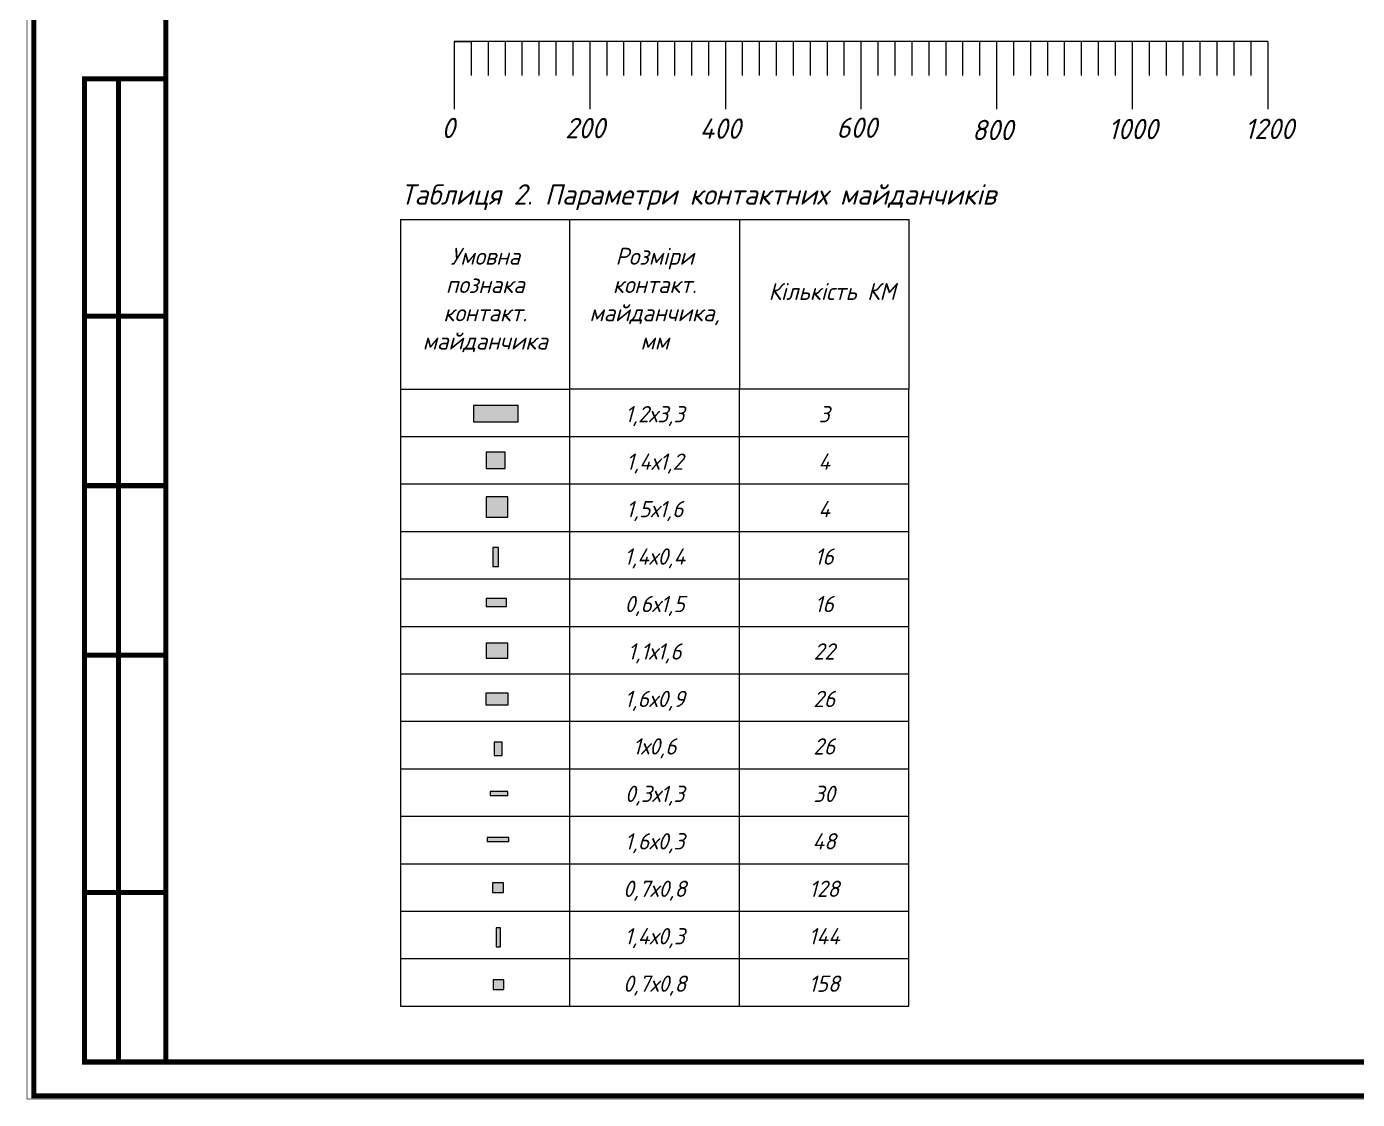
# Paper-space layout 'Лист2' of a CAD drawing. Header units: millimetres. Extents: x 0 to 421, y 0 to 298.
# Drawn here: x 0 to 196.3, y 0 to 158.2 of the extents above; entities that cross this region are included whole.
import ezdxf

# ---------------------------------------------------------------- set-up
doc = ezdxf.new("R2010")
doc.units = ezdxf.units.MM
for name, color, linetype in [('Mechanical3', 76, 'Continuous'), ('PDF _Сплошная заливка', 7, 'Continuous'), ('Sheet', 255, 'Continuous')]:
    doc.layers.add(name, color=color, linetype=linetype)
doc.styles.add('Gost', font='gost_type_0.ttf')
doc.styles.add('GOST-2.304_Type-B_italic', font='GOST Common Italic.ttf')

psp = doc.layouts.new('Лист2')

# ---------------------------------------------------------------- hatches: boundary and pattern name
at = {"layer": 'PDF _Сплошная заливка'}
h = psp.add_hatch(color=256, dxfattribs=at)
h.dxf.hatch_style = 1
h.paths.add_polyline_path([(72.5, 102.34), (65.9, 102.34), (65.9, 99.94), (72.5, 99.94)])
h.paths.add_polyline_path([(70.59, 95.46), (67.79, 95.46), (67.79, 93.06), (70.59, 93.06)])
h.paths.add_polyline_path([(70.99, 88.88), (67.79, 88.88), (67.79, 85.88), (70.99, 85.88)])
h.paths.add_polyline_path([(70.99, 67.29), (67.79, 67.29), (67.79, 65.09), (70.99, 65.09)])
h = psp.add_hatch(color=256, dxfattribs=at)
h.dxf.hatch_style = 1
h.paths.add_polyline_path([(69.59, 81.4), (68.79, 81.4), (68.79, 78.6), (69.59, 78.6)])
h.paths.add_polyline_path([(70.79, 73.87), (67.79, 73.87), (67.79, 72.67), (70.79, 72.67)])
h = psp.add_hatch(color=256, dxfattribs=at)
h.dxf.hatch_style = 1
h.paths.add_polyline_path([(71, 59.94), (67.8, 59.94), (67.8, 58.14), (71, 58.14)])
h.paths.add_polyline_path([(70.16, 52.7), (68.96, 52.7), (68.96, 50.7), (70.16, 50.7)])
h.paths.add_polyline_path([(71, 45.42), (68.4, 45.42), (68.4, 44.82), (71, 44.82)])
h.paths.add_polyline_path([(71.14, 38.62), (67.94, 38.62), (67.94, 38.02), (71.14, 38.02)])
h.paths.add_polyline_path([(70.34, 31.93), (68.74, 31.93), (68.74, 30.53), (70.34, 30.53)])
h.paths.add_polyline_path([(70.41, 17.62), (68.81, 17.62), (68.81, 16.22), (70.41, 16.22)])
h.paths.add_polyline_path([(69.88, 25.3), (69.28, 25.3), (69.28, 22.5), (69.88, 22.5)])

# ---------------------------------------------------------------- linework, layer by layer
for p, q in [((68.07, 156.02), (63.07, 156.02)), ((63.07, 156.02), (63.07, 151.02)), ((63.07, 156.02), (63.57, 156.02)), ((63.07, 156.02), (65.57, 156.02)), ((65.57, 156.02), (65.57, 151.02)), ((73.07, 156.02), (68.07, 156.02)), ((68.07, 156.02), (68.07, 151.02)), ((70.57, 156.02), (70.57, 151.02)), ((78.07, 156.02), (73.07, 156.02)), ((73.07, 156.02), (73.07, 151.02)), ((75.57, 156.02), (75.57, 151.02)), ((83.07, 156.02), (78.07, 156.02)), ((78.07, 156.02), (78.07, 151.02)), ((80.57, 156.02), (80.57, 151.02)), ((88.07, 156.02), (83.07, 156.02)), ((83.07, 156.02), (83.07, 146.02)), ((85.57, 156.02), (85.57, 151.02)), ((93.07, 156.02), (88.07, 156.02)), ((88.07, 156.02), (88.07, 151.02)), ((90.57, 156.02), (90.57, 151.02)), ((98.07, 156.02), (93.07, 156.02)), ((93.07, 156.02), (93.07, 151.02)), ((95.57, 156.02), (95.57, 151.02)), ((103.07, 156.02), (98.07, 156.02)), ((98.07, 156.02), (98.07, 151.02)), ((100.57, 156.02), (100.57, 151.02)), ((108.07, 156.02), (103.07, 156.02)), ((103.07, 156.02), (103.07, 146.02)), ((105.57, 156.02), (105.57, 151.02)), ((113.07, 156.02), (108.07, 156.02)), ((108.07, 156.02), (108.07, 151.02)), ((110.57, 156.02), (110.57, 151.02)), ((118.07, 156.02), (113.07, 156.02)), ((113.07, 156.02), (113.07, 151.02)), ((115.57, 156.02), (115.57, 151.02)), ((123.07, 156.02), (118.07, 156.02)), ((118.07, 156.02), (118.07, 151.02)), ((120.57, 156.02), (120.57, 151.02)), ((128.07, 156.02), (123.07, 156.02)), ((123.07, 156.02), (123.07, 146.02)), ((125.57, 156.02), (125.57, 151.02)), ((133.07, 156.02), (128.07, 156.02)), ((128.07, 156.02), (128.07, 151.02)), ((130.57, 156.02), (130.57, 151.02)), ((138.07, 156.02), (133.07, 156.02)), ((133.07, 156.02), (133.07, 151.02)), ((135.57, 156.02), (135.57, 151.02)), ((143.07, 156.02), (138.07, 156.02)), ((138.07, 156.02), (138.07, 151.02)), ((140.57, 156.02), (140.57, 151.02)), ((148.07, 156.02), (143.07, 156.02)), ((143.07, 156.02), (143.07, 146.02)), ((145.57, 156.02), (145.57, 151.02)), ((153.07, 156.02), (148.07, 156.02)), ((148.07, 156.02), (148.07, 151.02)), ((150.57, 156.02), (150.57, 151.02)), ((158.07, 156.02), (153.07, 156.02)), ((153.07, 156.02), (153.07, 151.02)), ((155.57, 156.02), (155.57, 151.02)), ((163.07, 156.02), (158.07, 156.02)), ((158.07, 156.02), (158.07, 151.02)), ((160.57, 156.02), (160.57, 151.02)), ((168.07, 156.02), (163.07, 156.02)), ((163.07, 156.02), (163.07, 146.02)), ((165.57, 156.02), (165.57, 151.02)), ((173.07, 156.02), (168.07, 156.02)), ((168.07, 156.02), (168.07, 151.02)), ((170.57, 156.02), (170.57, 151.02)), ((178.07, 156.02), (173.07, 156.02)), ((173.07, 156.02), (173.07, 151.02)), ((175.57, 156.02), (175.57, 151.02)), ((183.07, 156.02), (178.07, 156.02)), ((178.07, 156.02), (178.07, 151.02)), ((180.57, 156.02), (180.57, 151.02)), ((183.07, 156.02), (183.07, 146.02)), ((63.07, 151.02), (63.07, 146.02))]:
    psp.add_line(p, q)
at = {"layer": 'Mechanical3'}
psp.add_line((63.07, 156.02), (63.07, 151.02), dxfattribs=at)
at = {"layer": 'PDF _Сплошная заливка'}
for p, q in [((55.15, 129.76), (55.15, 104.76)), ((55.15, 129.76), (130.15, 129.76)), ((80.15, 104.76), (80.15, 129.76)), ((105.15, 129.76), (105.15, 104.76)), ((130.15, 129.76), (130.15, 104.76)), ((55.15, 104.76), (80.15, 104.76)), ((55.15, 104.76), (55.15, 97.76)), ((105.15, 104.76), (80.15, 104.76)), ((80.15, 97.76), (80.15, 104.76)), ((130.15, 104.76), (105.15, 104.76)), ((105.15, 97.76), (105.15, 104.76)), ((130.15, 97.76), (130.15, 104.76)), ((65.9, 102.34), (65.9, 99.94)), ((72.5, 102.34), (65.9, 102.34)), ((72.5, 99.94), (72.5, 102.34)), ((65.9, 99.94), (72.5, 99.94)), ((55.15, 97.76), (130.15, 97.76)), ((55.15, 97.76), (55.15, 90.76)), ((80.15, 90.76), (80.15, 97.76)), ((105.15, 90.76), (105.15, 97.76)), ((130.15, 90.76), (130.15, 97.76)), ((67.79, 95.46), (67.79, 93.06)), ((70.59, 95.46), (67.79, 95.46)), ((70.59, 93.06), (70.59, 95.46)), ((67.79, 93.06), (70.59, 93.06)), ((55.15, 90.76), (130.15, 90.76)), ((55.15, 90.76), (55.15, 83.76)), ((80.15, 83.76), (80.15, 90.76)), ((105.15, 83.76), (105.15, 90.76)), ((130.15, 83.76), (130.15, 90.76)), ((67.79, 88.88), (67.79, 85.88)), ((70.99, 88.88), (67.79, 88.88)), ((70.99, 85.88), (70.99, 88.88)), ((67.79, 85.88), (70.99, 85.88)), ((55.15, 83.76), (130.15, 83.76)), ((55.15, 83.76), (55.15, 76.76)), ((80.15, 76.76), (80.15, 83.76)), ((105.15, 76.76), (105.15, 83.76)), ((130.15, 76.76), (130.15, 83.76)), ((68.79, 81.4), (68.79, 78.6)), ((69.59, 81.4), (68.79, 81.4)), ((69.59, 78.6), (69.59, 81.4)), ((68.79, 78.6), (69.59, 78.6)), ((55.15, 76.76), (130.15, 76.76)), ((55.15, 76.76), (55.15, 69.76)), ((80.15, 69.76), (80.15, 76.76)), ((105.15, 69.76), (105.15, 76.76)), ((130.15, 69.76), (130.15, 76.76)), ((67.79, 73.87), (67.79, 72.67)), ((70.79, 73.87), (67.79, 73.87)), ((67.79, 72.67), (70.79, 72.67)), ((70.79, 72.67), (70.79, 73.87)), ((55.15, 69.76), (130.15, 69.76)), ((55.15, 69.76), (55.15, 62.76)), ((80.15, 62.76), (80.15, 69.76)), ((105.15, 62.76), (105.15, 69.76)), ((130.15, 62.76), (130.15, 69.76)), ((67.79, 67.29), (67.79, 65.09)), ((70.99, 67.29), (67.79, 67.29)), ((70.99, 65.09), (70.99, 67.29)), ((67.79, 65.09), (70.99, 65.09)), ((55.15, 62.76), (130.15, 62.76)), ((55.15, 62.76), (55.15, 55.76)), ((80.15, 55.76), (80.15, 62.76)), ((105.15, 55.76), (105.15, 62.76)), ((130.15, 55.76), (130.15, 62.76)), ((67.8, 59.94), (71, 59.94)), ((67.8, 58.14), (67.8, 59.94)), ((71, 59.94), (71, 58.14)), ((71, 58.14), (67.8, 58.14)), ((55.15, 55.76), (130.15, 55.76)), ((55.15, 55.76), (55.15, 48.76)), ((80.15, 48.76), (80.15, 55.76)), ((105.15, 48.76), (105.15, 55.76)), ((130.15, 48.76), (130.15, 55.76)), ((68.96, 52.7), (68.96, 50.7)), ((70.16, 52.7), (68.96, 52.7)), ((70.16, 50.7), (70.16, 52.7)), ((68.96, 50.7), (70.16, 50.7)), ((55.15, 48.76), (130.15, 48.76)), ((55.15, 48.76), (55.15, 41.76)), ((80.15, 41.76), (80.15, 48.76)), ((105.15, 41.76), (105.15, 48.76)), ((130.15, 41.76), (130.15, 48.76)), ((68.4, 45.42), (68.4, 44.82)), ((71, 45.42), (68.4, 45.42)), ((71, 44.82), (71, 45.42)), ((68.4, 44.82), (71, 44.82)), ((55.15, 41.76), (130.15, 41.76)), ((55.15, 41.76), (55.15, 34.76)), ((80.15, 34.76), (80.15, 41.76)), ((105.15, 34.76), (105.15, 41.76)), ((130.15, 34.76), (130.15, 41.76)), ((71.14, 38.62), (67.94, 38.62)), ((67.94, 38.62), (67.94, 38.02)), ((67.94, 38.02), (71.14, 38.02)), ((71.14, 38.02), (71.14, 38.62)), ((55.15, 34.76), (130.15, 34.76)), ((55.15, 34.76), (55.15, 27.76)), ((80.15, 27.76), (80.15, 34.76)), ((105.15, 27.76), (105.15, 34.76)), ((130.15, 27.76), (130.15, 34.76)), ((68.74, 31.93), (68.74, 30.53)), ((70.34, 31.93), (68.74, 31.93)), ((70.34, 30.53), (70.34, 31.93)), ((68.74, 30.53), (70.34, 30.53)), ((55.15, 27.76), (130.15, 27.76)), ((55.15, 27.76), (55.15, 20.76)), ((80.15, 20.76), (80.15, 27.76)), ((105.15, 20.76), (105.15, 27.76)), ((130.15, 20.76), (130.15, 27.76)), ((69.28, 25.3), (69.28, 22.5)), ((69.88, 25.3), (69.28, 25.3)), ((69.88, 22.5), (69.88, 25.3)), ((69.28, 22.5), (69.88, 22.5)), ((55.15, 20.76), (130.15, 20.76)), ((55.15, 20.76), (55.15, 13.76)), ((80.15, 13.76), (80.15, 20.76)), ((105.15, 13.76), (105.15, 20.76)), ((130.15, 13.76), (130.15, 20.76)), ((68.81, 17.62), (68.81, 16.22)), ((70.41, 17.62), (68.81, 17.62)), ((68.81, 16.22), (70.41, 16.22)), ((70.41, 16.22), (70.41, 17.62)), ((55.15, 13.76), (130.15, 13.76))]:
    psp.add_line(p, q, dxfattribs=at)
at = {"layer": 'Sheet'}
for points, const_width in [([(0.05, 297.01), (420.01, 297.01), (420.01, 0.05), (0.05, 0.05), (0.05, 297.01)], 0.0991), ([(1.05, 297.51), (421.05, 297.51), (420.55, 0.51), (1.05, 0.51), (1.05, 297.51)], 0.749), ([(20.55, 150.51), (8.55, 150.51), (8.55, 5.51), (414.55, 5.51), (414.55, 291.51), (20.55, 291.51), (20.55, 5.51)], 0.749), ([(13.55, 5.51), (13.55, 150.51)], 0.749), ([(8.55, 115.51), (20.55, 115.51)], 0.749), ([(8.55, 90.51), (20.55, 90.51)], 0.749), ([(8.55, 65.51), (20.55, 65.51)], 0.749), ([(8.55, 30.51), (20.55, 30.51)], 0.749)]:
    psp.add_lwpolyline(points, dxfattribs=dict(at, const_width=const_width))

# ---------------------------------------------------------------- texts
at = {"char_height": 3, "attachment_point": 1, "style": 'Gost'}
for s, width, insert in [('{\\fGOST type B|b0|i1|c204|p34;0}', 5.5, (61.2, 144.77)), ('{\\fGOST type B|b0|i1|c204|p34;200}', 15.885, (79.44, 144.75)), ('{\\fGOST type B|b0|i1|c204|p34;400}', 15.885, (99.27, 144.67)), ('{\\fGOST type B|b0|i1|c204|p34;600}', 15.885, (119.45, 144.81)), ('{\\fGOST type B|b0|i1|c204|p34;800}', 15.885, (139.45, 144.47)), ('{\\fGOST type B|b0|i1|c204|p34;1000}', 15.885, (159.53, 144.61)), ('{\\fGOST type B|b0|i1|c204|p34;1200}', 15.885, (179.66, 144.64))]:
    psp.add_mtext_dynamic_manual_height_columns(s, width=width, gutter_width=17.5, heights=[0], dxfattribs=dict(at, insert=insert))
at = {"lineweight": 40, "attachment_point": 1, "style": 'GOST-2.304_Type-B_italic'}
for s, width, heights, insert, char_height in [('{\\fGOST type B|b0|i1|c204|p34;Таблиця 2. Параметри контактних майданчиків}', 93.1405, [7.72], (55.17, 134.96), 3), ('\\pxqc;{\\fGOST type B|b0|i1|c204|p34;\\PУмовна \\Pпознака\\Pконтакт.\\Pмайданчика}', 25, [25], (55.15, 129.76), 2.5), ('\\pxqc;{\\fGOST type B|b0|i1|c204|p34;\\PРозміри \\Pконтакт.\\Pмайданчика,\\Pмм}', 25, [25], (80.15, 129.76), 2.5), ('\\pxqc;{\\fGOST type B|b0|i1|c204|p34;\\PКількість КМ}', 24.4791, [19.82], (106.56, 124.57), 2.5), ('\\pxqc;{\\fGOST type B|b0|i1|c204|p34;\\P\\H1.6x;1,2х3,3}', 25, [7], (80.15, 104.76), 1.5), ('\\pxqc;\\P{\\fGOST type B|b0|i1|c204|p34;\\H1.6x;3}', 25, [7], (105.15, 104.76), 1.5), ('\\pxqc;{\\fGOST type B|b0|i1|c204|p34;\\P\\H1.6x;1,4х1,2}', 25, [7], (80.15, 97.76), 1.5), ('\\pxqc;\\P{\\fGOST type B|b0|i1|c204|p34;\\H1.6x;4}', 25, [7], (105.15, 97.76), 1.5), ('\\pxqc;{\\fGOST type B|b0|i1|c204|p34;\\P\\H1.6x;1,5х1,6}', 25, [7], (80.15, 90.76), 1.5), ('\\pxqc;\\P{\\fGOST type B|b0|i1|c204|p34;\\H1.6x;4}', 25, [7], (105.15, 90.76), 1.5), ('\\pxqc;{\\fGOST type B|b0|i1|c204|p34;\\P\\H1.6x;1,4х0,4}', 25, [7], (80.15, 83.76), 1.5), ('\\pxqc;\\P{\\fGOST type B|b0|i1|c204|p34;\\H1.6x;16}', 25, [7], (105.15, 83.76), 1.5), ('\\pxqc;{\\fGOST type B|b0|i1|c204|p34;\\P\\H1.6x;0,6х1,5}', 25, [7], (80.15, 76.76), 1.5), ('\\pxqc;\\P{\\fGOST type B|b0|i1|c204|p34;\\H1.6x;16}', 25, [7], (105.15, 76.76), 1.5), ('\\pxqc;{\\fGOST type B|b0|i1|c204|p34;\\P\\H1.6x;1,1х1,6}', 25, [7], (80.15, 69.76), 1.5), ('\\pxqc;\\P{\\fGOST type B|b0|i1|c204|p34;\\H1.6x;22}', 25, [7], (105.15, 69.76), 1.5), ('\\pxqc;{\\fGOST type B|b0|i1|c204|p34;\\P\\H1.6x;1,6х0,9}', 25, [7], (80.15, 62.76), 1.5), ('\\pxqc;\\P{\\fGOST type B|b0|i1|c204|p34;\\H1.6x;26}', 25, [7], (105.15, 62.76), 1.5), ('\\pxqc;{\\fGOST type B|b0|i1|c204|p34;\\P\\H1.6x;1х0,6}', 25, [7], (80.15, 55.76), 1.5), ('\\pxqc;\\P{\\fGOST type B|b0|i1|c204|p34;\\H1.6x;26}', 25, [7], (105.15, 55.76), 1.5), ('\\pxqc;{\\fGOST type B|b0|i1|c204|p34;\\P\\H1.6x;0,3х1,3}', 25, [7], (80.15, 48.76), 1.5), ('\\pxqc;\\P{\\fGOST type B|b0|i1|c204|p34;\\H1.6x;30}', 25, [7], (105.15, 48.76), 1.5), ('\\pxqc;{\\fGOST type B|b0|i1|c204|p34;\\P\\H1.6x;1,6х0,3}', 25, [7], (80.15, 41.76), 1.5), ('\\pxqc;\\P{\\fGOST type B|b0|i1|c204|p34;\\H1.6x;48}', 25, [7], (105.15, 41.76), 1.5), ('\\pxqc;{\\fGOST type B|b0|i1|c204|p34;\\P\\H1.6x;0,7х0,8}', 25, [7], (80.15, 34.76), 1.5), ('\\pxqc;\\P{\\fGOST type B|b0|i1|c204|p34;\\H1.6x;128}', 25, [7], (105.15, 34.76), 1.5), ('\\pxqc;{\\fGOST type B|b0|i1|c204|p34;\\P\\H1.6x;1,4х0,3}', 25, [7], (80.15, 27.76), 1.5), ('\\pxqc;\\P{\\fGOST type B|b0|i1|c204|p34;\\H1.6x;144}', 25, [7], (105.15, 27.76), 1.5), ('\\pxqc;{\\fGOST type B|b0|i1|c204|p34;\\P\\H1.6x;0,7х0,8}', 25, [7], (80.15, 20.76), 1.5), ('\\pxqc;\\P{\\fGOST type B|b0|i1|c204|p34;\\H1.6x;158}', 25, [7], (105.15, 20.76), 1.5)]:
    psp.add_mtext_dynamic_manual_height_columns(s, width=width, gutter_width=12.5, heights=heights, dxfattribs=dict(at, insert=insert, char_height=char_height))

doc.saveas('drawing.dxf')
